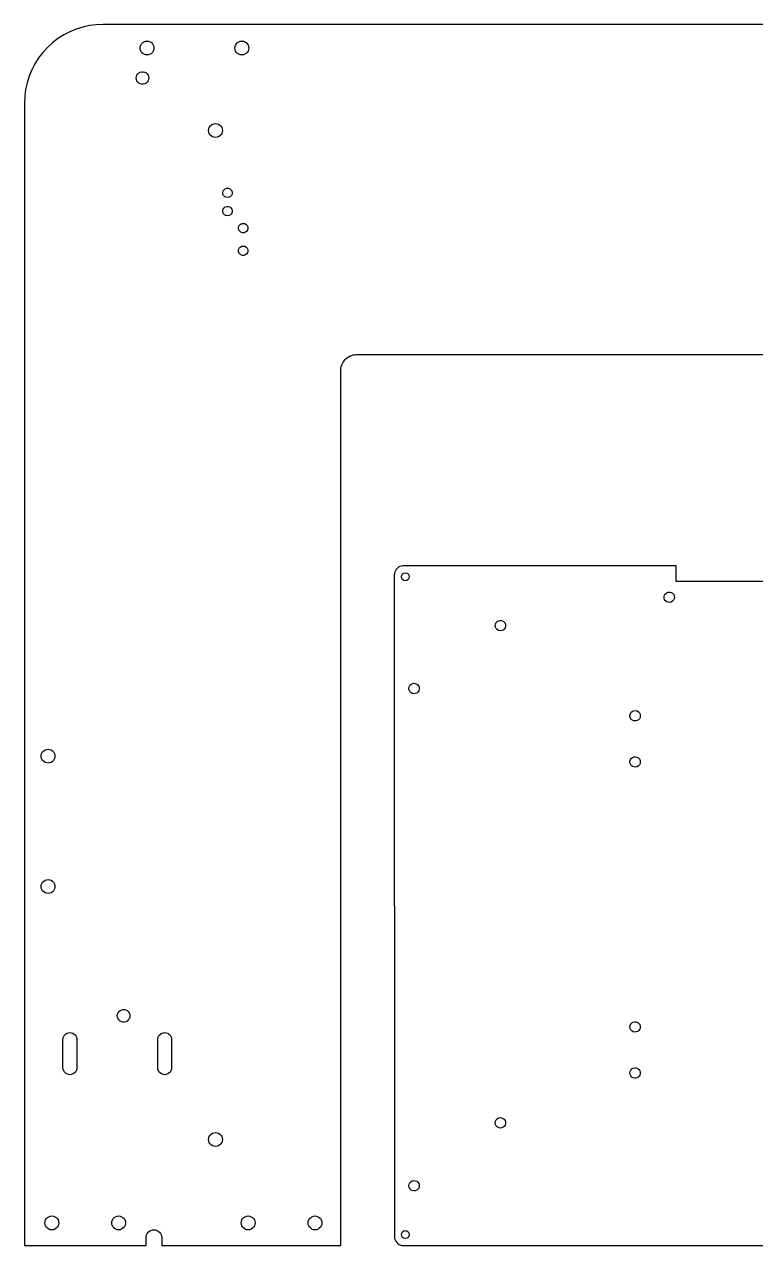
# Model space of a CAD drawing. Header units: metres. Extents: x -232 to 232, y 0 to 388.
# Drawn here: x -232.2 to 0, y 0 to 388 of the extents above; entities that cross this region are included whole.
import ezdxf

# ---------------------------------------------------------------- set-up
doc = ezdxf.new("R2010")
doc.units = ezdxf.units.M

msp = doc.modelspace()

# ---------------------------------------------------------------- linework, layer by layer
for p, q in [((-207.25, 388), (-209.429, 387.905)), ((207.25, 388), (-207.25, 388)), ((-219.75, 384.651), (-221.589, 383.479)), ((-217.815, 385.658), (-219.75, 384.651)), ((-215.8, 386.492), (-217.815, 385.658)), ((-213.72, 387.148), (-215.8, 386.492)), ((-211.591, 387.62), (-213.72, 387.148)), ((-209.429, 387.905), (-211.591, 387.62)), ((-224.928, 380.678), (-226.401, 379.07)), ((-223.32, 382.151), (-224.928, 380.678)), ((-221.589, 383.479), (-223.32, 382.151)), ((-195.5, 380.5), (-195.445, 380.99)), ((-195.445, 380.01), (-195.5, 380.5)), ((-195.445, 380.99), (-195.282, 381.455)), ((-195.282, 381.455), (-195.02, 381.872)), ((-195.02, 381.872), (-194.672, 382.22)), ((-194.672, 382.22), (-194.255, 382.482)), ((-194.255, 382.482), (-193.79, 382.645)), ((-193.79, 382.645), (-193.3, 382.7)), ((-193.3, 382.7), (-192.81, 382.645)), ((-192.81, 382.645), (-192.345, 382.482)), ((-192.345, 382.482), (-191.928, 382.22)), ((-191.928, 382.22), (-191.58, 381.872)), ((-191.58, 381.872), (-191.318, 381.455)), ((-191.318, 381.455), (-191.155, 380.99)), ((-191.155, 380.99), (-191.1, 380.5)), ((-191.1, 380.5), (-191.155, 380.01)), ((-165.4, 380.5), (-165.345, 380.99)), ((-165.345, 380.01), (-165.4, 380.5)), ((-165.345, 380.99), (-165.182, 381.455)), ((-165.182, 381.455), (-164.92, 381.872)), ((-164.92, 381.872), (-164.572, 382.22)), ((-164.572, 382.22), (-164.155, 382.482)), ((-164.155, 382.482), (-163.69, 382.645)), ((-163.69, 382.645), (-163.2, 382.7)), ((-163.2, 382.7), (-162.71, 382.645)), ((-162.71, 382.645), (-162.245, 382.482)), ((-162.245, 382.482), (-161.828, 382.22)), ((-161.828, 382.22), (-161.48, 381.872)), ((-161.48, 381.872), (-161.218, 381.455)), ((-161.218, 381.455), (-161.055, 380.99)), ((-161.055, 380.99), (-161, 380.5)), ((-161, 380.5), (-161.055, 380.01)), ((-227.729, 377.339), (-228.901, 375.5)), ((-226.401, 379.07), (-227.729, 377.339)), ((-195.282, 379.545), (-195.445, 380.01)), ((-195.02, 379.128), (-195.282, 379.545)), ((-194.672, 378.78), (-195.02, 379.128)), ((-194.255, 378.518), (-194.672, 378.78)), ((-193.79, 378.355), (-194.255, 378.518)), ((-193.3, 378.3), (-193.79, 378.355)), ((-192.81, 378.355), (-193.3, 378.3)), ((-192.345, 378.518), (-192.81, 378.355)), ((-191.928, 378.78), (-192.345, 378.518)), ((-191.58, 379.128), (-191.928, 378.78)), ((-191.318, 379.545), (-191.58, 379.128)), ((-191.155, 380.01), (-191.318, 379.545)), ((-165.182, 379.545), (-165.345, 380.01)), ((-164.92, 379.128), (-165.182, 379.545)), ((-164.572, 378.78), (-164.92, 379.128)), ((-164.155, 378.518), (-164.572, 378.78)), ((-163.69, 378.355), (-164.155, 378.518)), ((-163.2, 378.3), (-163.69, 378.355)), ((-162.71, 378.355), (-163.2, 378.3)), ((-162.245, 378.518), (-162.71, 378.355)), ((-161.828, 378.78), (-162.245, 378.518)), ((-161.48, 379.128), (-161.828, 378.78)), ((-161.218, 379.545), (-161.48, 379.128)), ((-161.055, 380.01), (-161.218, 379.545)), ((-229.908, 373.565), (-230.742, 371.55)), ((-228.901, 375.5), (-229.908, 373.565)), ((-196.247, 372.326), (-195.886, 372.646)), ((-195.886, 372.646), (-195.459, 372.87)), ((-195.459, 372.87), (-194.991, 372.985)), ((-194.991, 372.985), (-194.509, 372.985)), ((-194.509, 372.985), (-194.041, 372.87)), ((-194.041, 372.87), (-193.614, 372.646)), ((-193.614, 372.646), (-193.253, 372.326)), ((-231.398, 369.47), (-231.87, 367.341)), ((-230.742, 371.55), (-231.398, 369.47)), ((-196.75, 371), (-196.692, 371.479)), ((-196.692, 370.521), (-196.75, 371)), ((-196.692, 371.479), (-196.521, 371.929)), ((-196.521, 370.071), (-196.692, 370.521)), ((-196.521, 371.929), (-196.247, 372.326)), ((-196.247, 369.674), (-196.521, 370.071)), ((-195.886, 369.354), (-196.247, 369.674)), ((-195.459, 369.13), (-195.886, 369.354)), ((-194.991, 369.015), (-195.459, 369.13)), ((-194.509, 369.015), (-194.991, 369.015)), ((-194.041, 369.13), (-194.509, 369.015)), ((-193.614, 369.354), (-194.041, 369.13)), ((-193.253, 369.674), (-193.614, 369.354)), ((-193.253, 372.326), (-192.979, 371.929)), ((-192.979, 370.071), (-193.253, 369.674)), ((-192.979, 371.929), (-192.808, 371.479)), ((-192.808, 370.521), (-192.979, 370.071)), ((-192.808, 371.479), (-192.75, 371)), ((-192.75, 371), (-192.808, 370.521)), ((-232.155, 365.179), (-232.25, 363)), ((-231.87, 367.341), (-232.155, 365.179)), ((-232.25, 363), (-232.25, 0)), ((-173.75, 354.29), (-173.695, 354.78)), ((-173.695, 353.8), (-173.75, 354.29)), ((-173.695, 354.78), (-173.532, 355.245)), ((-173.532, 353.335), (-173.695, 353.8)), ((-173.532, 355.245), (-173.27, 355.662)), ((-173.27, 352.918), (-173.532, 353.335)), ((-173.27, 355.662), (-172.922, 356.01)), ((-172.922, 356.01), (-172.505, 356.272)), ((-172.505, 356.272), (-172.04, 356.435)), ((-172.04, 356.435), (-171.55, 356.49)), ((-171.55, 356.49), (-171.06, 356.435)), ((-171.06, 356.435), (-170.595, 356.272)), ((-170.595, 356.272), (-170.178, 356.01)), ((-170.178, 356.01), (-169.83, 355.662)), ((-169.83, 355.662), (-169.568, 355.245)), ((-169.568, 353.335), (-169.83, 352.918)), ((-169.568, 355.245), (-169.405, 354.78)), ((-169.405, 353.8), (-169.568, 353.335)), ((-169.405, 354.78), (-169.35, 354.29)), ((-169.35, 354.29), (-169.405, 353.8)), ((-172.922, 352.57), (-173.27, 352.918)), ((-172.505, 352.308), (-172.922, 352.57)), ((-172.04, 352.145), (-172.505, 352.308)), ((-171.55, 352.09), (-172.04, 352.145)), ((-171.06, 352.145), (-171.55, 352.09)), ((-170.595, 352.308), (-171.06, 352.145)), ((-170.178, 352.57), (-170.595, 352.308)), ((-169.83, 352.918), (-170.178, 352.57)), ((-169.245, 334.604), (-169.124, 335.083)), ((-169.204, 334.112), (-169.245, 334.604)), ((-169.006, 333.66), (-169.204, 334.112)), ((-169.124, 335.083), (-168.854, 335.496)), ((-168.854, 335.496), (-168.464, 335.799)), ((-168.464, 335.799), (-167.997, 335.96)), ((-167.997, 335.96), (-167.503, 335.96)), ((-167.503, 335.96), (-167.036, 335.799)), ((-167.036, 335.799), (-166.646, 335.496)), ((-166.646, 335.496), (-166.376, 335.083)), ((-166.296, 334.112), (-166.494, 333.66)), ((-166.376, 335.083), (-166.255, 334.604)), ((-166.255, 334.604), (-166.296, 334.112)), ((-168.671, 333.296), (-169.006, 333.66)), ((-168.854, 329.696), (-168.464, 329.999)), ((-168.237, 333.061), (-168.671, 333.296)), ((-168.464, 329.999), (-167.997, 330.16)), ((-167.75, 332.98), (-168.237, 333.061)), ((-167.997, 330.16), (-167.503, 330.16)), ((-167.263, 333.061), (-167.75, 332.98)), ((-167.503, 330.16), (-167.036, 329.999)), ((-166.829, 333.296), (-167.263, 333.061)), ((-167.036, 329.999), (-166.646, 329.696)), ((-166.494, 333.66), (-166.829, 333.296)), ((-169.245, 328.804), (-169.124, 329.283)), ((-169.204, 328.312), (-169.245, 328.804)), ((-169.006, 327.86), (-169.204, 328.312)), ((-169.124, 329.283), (-168.854, 329.696)), ((-168.671, 327.496), (-169.006, 327.86)), ((-168.237, 327.261), (-168.671, 327.496)), ((-167.75, 327.18), (-168.237, 327.261)), ((-167.263, 327.261), (-167.75, 327.18)), ((-166.829, 327.496), (-167.263, 327.261)), ((-166.494, 327.86), (-166.829, 327.496)), ((-166.646, 329.696), (-166.376, 329.283)), ((-166.296, 328.312), (-166.494, 327.86)), ((-166.376, 329.283), (-166.255, 328.804)), ((-166.255, 328.804), (-166.296, 328.312)), ((-164.245, 323.156), (-164.204, 323.648)), ((-164.124, 322.677), (-164.245, 323.156)), ((-164.204, 323.648), (-164.006, 324.1)), ((-163.854, 322.264), (-164.124, 322.677)), ((-164.006, 324.1), (-163.671, 324.464)), ((-163.464, 321.961), (-163.854, 322.264)), ((-163.671, 324.464), (-163.237, 324.699)), ((-163.237, 324.699), (-162.75, 324.78)), ((-162.75, 324.78), (-162.263, 324.699)), ((-162.263, 324.699), (-161.829, 324.464)), ((-161.646, 322.264), (-162.036, 321.961)), ((-161.829, 324.464), (-161.494, 324.1)), ((-161.376, 322.677), (-161.646, 322.264)), ((-161.494, 324.1), (-161.296, 323.648)), ((-161.255, 323.156), (-161.376, 322.677)), ((-161.296, 323.648), (-161.255, 323.156)), ((-162.997, 321.8), (-163.464, 321.961)), ((-162.503, 321.8), (-162.997, 321.8)), ((-162.036, 321.961), (-162.503, 321.8)), ((-164.245, 315.956), (-164.204, 316.448)), ((-164.124, 315.477), (-164.245, 315.956)), ((-164.204, 316.448), (-164.006, 316.9)), ((-163.854, 315.064), (-164.124, 315.477)), ((-164.006, 316.9), (-163.671, 317.264)), ((-163.464, 314.761), (-163.854, 315.064)), ((-163.671, 317.264), (-163.237, 317.499)), ((-162.997, 314.6), (-163.464, 314.761)), ((-163.237, 317.499), (-162.75, 317.58)), ((-162.503, 314.6), (-162.997, 314.6)), ((-162.75, 317.58), (-162.263, 317.499)), ((-162.036, 314.761), (-162.503, 314.6)), ((-162.263, 317.499), (-161.829, 317.264)), ((-161.646, 315.064), (-162.036, 314.761)), ((-161.829, 317.264), (-161.494, 316.9)), ((-161.376, 315.477), (-161.646, 315.064)), ((-161.494, 316.9), (-161.296, 316.448)), ((-161.255, 315.956), (-161.376, 315.477)), ((-161.296, 316.448), (-161.255, 315.956)), ((-131.595, 279.334), (-131.448, 279.81)), ((-131.448, 279.81), (-131.255, 280.269)), ((-131.255, 280.269), (-131.016, 280.707)), ((-131.016, 280.707), (-130.736, 281.119)), ((-130.736, 281.119), (-130.415, 281.501)), ((-130.415, 281.501), (-130.058, 281.849)), ((-130.058, 281.849), (-129.669, 282.16)), ((-129.669, 282.16), (-129.25, 282.43)), ((-129.25, 282.43), (-128.806, 282.658)), ((-128.806, 282.658), (-128.342, 282.84)), ((-128.342, 282.84), (-127.863, 282.975)), ((-127.863, 282.975), (-127.372, 283.061)), ((-127.372, 283.061), (-126.875, 283.098)), ((-126.875, 283.098), (-126.75, 283.1)), ((-126.75, 283.1), (113.25, 283.1)), ((-131.75, 278.1), (-131.744, 278.349)), ((-131.75, 0), (-131.75, 278.1)), ((-131.744, 278.349), (-131.694, 278.845)), ((-131.694, 278.845), (-131.595, 279.334)), ((-114.709, 213.494), (-114.75, 213)), ((-114.587, 213.974), (-114.709, 213.494)), ((-114.388, 214.428), (-114.587, 213.974)), ((-114.117, 214.843), (-114.388, 214.428)), ((-113.782, 215.207), (-114.117, 214.843)), ((-113.391, 215.511), (-113.782, 215.207)), ((-112.955, 215.747), (-113.391, 215.511)), ((-112.486, 215.908), (-112.955, 215.747)), ((-111.998, 215.99), (-112.486, 215.908)), ((-112.134, 213.384), (-111.728, 213.655)), ((-25.26, 215.994), (-111.998, 215.99)), ((-111.728, 213.655), (-111.25, 213.75)), ((-111.25, 213.75), (-110.772, 213.655)), ((-110.772, 213.655), (-110.366, 213.384)), ((-25.26, 211), (-25.26, 215.994)), ((-114.75, 213), (-114.74, 2.75226)), ((-112.5, 212.5), (-112.405, 212.978)), ((-112.405, 212.022), (-112.5, 212.5)), ((-112.405, 212.978), (-112.134, 213.384)), ((-112.134, 211.616), (-112.405, 212.022)), ((-111.728, 211.345), (-112.134, 211.616)), ((-111.25, 211.25), (-111.728, 211.345)), ((-110.772, 211.345), (-111.25, 211.25)), ((-110.366, 211.616), (-110.772, 211.345)), ((-110.366, 213.384), (-110.095, 212.978)), ((-110.095, 212.022), (-110.366, 211.616)), ((-110.095, 212.978), (-110, 212.5)), ((-110, 212.5), (-110.095, 212.022)), ((11.76, 211), (-25.26, 211)), ((-29.0416, 206.246), (-28.8966, 206.716)), ((-29.0416, 205.754), (-29.0416, 206.246)), ((-28.8966, 205.284), (-29.0416, 205.754)), ((-28.8966, 206.716), (-28.6195, 207.122)), ((-28.6195, 207.122), (-28.235, 207.429)), ((-28.235, 207.429), (-27.7771, 207.609)), ((-27.7771, 207.609), (-27.2867, 207.645)), ((-27.2867, 207.645), (-26.8072, 207.536)), ((-26.8072, 207.536), (-26.3812, 207.29)), ((-26.3812, 207.29), (-26.0467, 206.929)), ((-26.0467, 206.929), (-25.8333, 206.486)), ((-25.8333, 206.486), (-25.76, 206)), ((-25.76, 206), (-25.8333, 205.514)), ((-28.6195, 204.878), (-28.8966, 205.284)), ((-28.235, 204.571), (-28.6195, 204.878)), ((-27.7771, 204.391), (-28.235, 204.571)), ((-27.2867, 204.355), (-27.7771, 204.391)), ((-26.8072, 204.464), (-27.2867, 204.355)), ((-26.3812, 204.71), (-26.8072, 204.464)), ((-26.0467, 205.071), (-26.3812, 204.71)), ((-25.8333, 205.514), (-26.0467, 205.071)), ((-82.6267, 197.486), (-82.4133, 197.929)), ((-82.4133, 197.929), (-82.0788, 198.29)), ((-82.0788, 198.29), (-81.6528, 198.536)), ((-81.6528, 198.536), (-81.1733, 198.645)), ((-81.1733, 198.645), (-80.6828, 198.609)), ((-80.6828, 198.609), (-80.225, 198.429)), ((-80.225, 198.429), (-79.8405, 198.122)), ((-79.8405, 198.122), (-79.5634, 197.716)), ((-82.7, 197), (-82.6267, 197.486)), ((-82.6267, 196.514), (-82.7, 197)), ((-82.4133, 196.071), (-82.6267, 196.514)), ((-82.0788, 195.71), (-82.4133, 196.071)), ((-81.6528, 195.464), (-82.0788, 195.71)), ((-81.1733, 195.355), (-81.6528, 195.464)), ((-80.6828, 195.391), (-81.1733, 195.355)), ((-80.225, 195.571), (-80.6828, 195.391)), ((-79.8405, 195.878), (-80.225, 195.571)), ((-79.5634, 196.284), (-79.8405, 195.878)), ((-79.5634, 197.716), (-79.4184, 197.246)), ((-79.4184, 196.754), (-79.5634, 196.284)), ((-79.4184, 197.246), (-79.4184, 196.754)), ((-109.479, 178.29), (-109.053, 178.536)), ((-109.053, 178.536), (-108.573, 178.645)), ((-108.573, 178.645), (-108.083, 178.609)), ((-108.083, 178.609), (-107.625, 178.429)), ((-110.1, 177), (-110.027, 177.486)), ((-110.027, 176.514), (-110.1, 177)), ((-110.027, 177.486), (-109.813, 177.929)), ((-109.813, 176.071), (-110.027, 176.514)), ((-109.813, 177.929), (-109.479, 178.29)), ((-109.479, 175.71), (-109.813, 176.071)), ((-109.053, 175.464), (-109.479, 175.71)), ((-108.573, 175.355), (-109.053, 175.464)), ((-108.083, 175.391), (-108.573, 175.355)), ((-107.625, 175.571), (-108.083, 175.391)), ((-107.625, 178.429), (-107.24, 178.122)), ((-107.24, 175.878), (-107.625, 175.571)), ((-107.24, 178.122), (-106.963, 177.716)), ((-106.963, 176.284), (-107.24, 175.878)), ((-106.963, 177.716), (-106.818, 177.246)), ((-106.818, 176.754), (-106.963, 176.284)), ((-106.818, 177.246), (-106.818, 176.754)), ((-39.8916, 168.57), (-39.7466, 169.04)), ((-39.8916, 168.079), (-39.8916, 168.57)), ((-39.7466, 167.609), (-39.8916, 168.079)), ((-39.7466, 169.04), (-39.4695, 169.447)), ((-39.4695, 167.202), (-39.7466, 167.609)), ((-39.4695, 169.447), (-39.085, 169.754)), ((-39.085, 166.896), (-39.4695, 167.202)), ((-39.085, 169.754), (-38.6272, 169.933)), ((-38.6272, 166.716), (-39.085, 166.896)), ((-38.6272, 169.933), (-38.1367, 169.97)), ((-38.1367, 169.97), (-37.6572, 169.861)), ((-37.6572, 169.861), (-37.2312, 169.615)), ((-37.2312, 167.035), (-37.6572, 166.789)), ((-37.2312, 169.615), (-36.8967, 169.254)), ((-36.8967, 167.395), (-37.2312, 167.035)), ((-36.8967, 169.254), (-36.6833, 168.811)), ((-36.6833, 167.838), (-36.8967, 167.395)), ((-36.6833, 168.811), (-36.61, 168.325)), ((-36.61, 168.325), (-36.6833, 167.838)), ((-38.1367, 166.679), (-38.6272, 166.716)), ((-37.6572, 166.789), (-38.1367, 166.679)), ((-226.95, 155.5), (-226.895, 155.99)), ((-226.895, 155.01), (-226.95, 155.5)), ((-226.895, 155.99), (-226.732, 156.455)), ((-226.732, 156.455), (-226.47, 156.872)), ((-226.47, 156.872), (-226.122, 157.22)), ((-226.122, 157.22), (-225.705, 157.482)), ((-225.705, 157.482), (-225.24, 157.645)), ((-225.24, 157.645), (-224.75, 157.7)), ((-224.75, 157.7), (-224.26, 157.645)), ((-224.26, 157.645), (-223.795, 157.482)), ((-223.795, 157.482), (-223.378, 157.22)), ((-223.378, 157.22), (-223.03, 156.872)), ((-223.03, 156.872), (-222.768, 156.455)), ((-222.768, 156.455), (-222.605, 155.99)), ((-222.605, 155.99), (-222.55, 155.5)), ((-222.55, 155.5), (-222.605, 155.01)), ((-39.085, 155.104), (-38.6272, 155.284)), ((-38.6272, 155.284), (-38.1367, 155.321)), ((-38.1367, 155.321), (-37.6572, 155.211)), ((-37.6572, 155.211), (-37.2312, 154.965)), ((-226.732, 154.545), (-226.895, 155.01)), ((-226.47, 154.128), (-226.732, 154.545)), ((-226.122, 153.78), (-226.47, 154.128)), ((-225.705, 153.518), (-226.122, 153.78)), ((-225.24, 153.355), (-225.705, 153.518)), ((-224.75, 153.3), (-225.24, 153.355)), ((-224.26, 153.355), (-224.75, 153.3)), ((-223.795, 153.518), (-224.26, 153.355)), ((-223.378, 153.78), (-223.795, 153.518)), ((-223.03, 154.128), (-223.378, 153.78)), ((-222.768, 154.545), (-223.03, 154.128)), ((-222.605, 155.01), (-222.768, 154.545)), ((-39.8916, 153.921), (-39.7466, 154.391)), ((-39.8916, 153.429), (-39.8916, 153.921)), ((-39.7466, 152.96), (-39.8916, 153.429)), ((-39.7466, 154.391), (-39.4695, 154.798)), ((-39.4695, 152.553), (-39.7466, 152.96)), ((-39.4695, 154.798), (-39.085, 155.104)), ((-39.085, 152.246), (-39.4695, 152.553)), ((-38.6272, 152.067), (-39.085, 152.246)), ((-38.1367, 152.03), (-38.6272, 152.067)), ((-37.6572, 152.139), (-38.1367, 152.03)), ((-37.2312, 152.385), (-37.6572, 152.139)), ((-37.2312, 154.965), (-36.8967, 154.605)), ((-36.8967, 152.746), (-37.2312, 152.385)), ((-36.8967, 154.605), (-36.6833, 154.162)), ((-36.6833, 153.189), (-36.8967, 152.746)), ((-36.6833, 154.162), (-36.61, 153.675)), ((-36.61, 153.675), (-36.6833, 153.189)), ((-226.95, 114.1), (-226.895, 114.59)), ((-226.895, 113.61), (-226.95, 114.1)), ((-226.895, 114.59), (-226.732, 115.055)), ((-226.732, 113.145), (-226.895, 113.61)), ((-226.732, 115.055), (-226.47, 115.472)), ((-226.47, 112.728), (-226.732, 113.145)), ((-226.47, 115.472), (-226.122, 115.82)), ((-226.122, 112.38), (-226.47, 112.728)), ((-226.122, 115.82), (-225.705, 116.082)), ((-225.705, 116.082), (-225.24, 116.245)), ((-225.24, 116.245), (-224.75, 116.3)), ((-224.75, 116.3), (-224.26, 116.245)), ((-224.26, 116.245), (-223.795, 116.082)), ((-223.795, 116.082), (-223.378, 115.82)), ((-223.378, 115.82), (-223.03, 115.472)), ((-223.03, 112.728), (-223.378, 112.38)), ((-223.03, 115.472), (-222.768, 115.055)), ((-222.768, 113.145), (-223.03, 112.728)), ((-222.768, 115.055), (-222.605, 114.59)), ((-222.605, 113.61), (-222.768, 113.145)), ((-222.605, 114.59), (-222.55, 114.1)), ((-222.55, 114.1), (-222.605, 113.61)), ((-225.705, 112.118), (-226.122, 112.38)), ((-225.24, 111.955), (-225.705, 112.118)), ((-224.75, 111.9), (-225.24, 111.955)), ((-224.26, 111.955), (-224.75, 111.9)), ((-223.795, 112.118), (-224.26, 111.955)), ((-223.378, 112.38), (-223.795, 112.118)), ((-202.692, 73.4786), (-202.521, 73.9294)), ((-202.521, 73.9294), (-202.247, 74.3262)), ((-202.247, 74.3262), (-201.886, 74.646)), ((-201.886, 74.646), (-201.459, 74.87)), ((-201.459, 74.87), (-200.991, 74.9854)), ((-200.991, 74.9854), (-200.509, 74.9854)), ((-200.509, 74.9854), (-200.041, 74.87)), ((-200.041, 74.87), (-199.614, 74.646)), ((-199.614, 74.646), (-199.253, 74.3262)), ((-199.253, 74.3262), (-198.979, 73.9294)), ((-198.979, 73.9294), (-198.808, 73.4786)), ((-202.75, 73), (-202.692, 73.4786)), ((-202.692, 72.5214), (-202.75, 73)), ((-202.521, 72.0705), (-202.692, 72.5214)), ((-202.247, 71.6738), (-202.521, 72.0705)), ((-201.886, 71.354), (-202.247, 71.6738)), ((-201.459, 71.13), (-201.886, 71.354)), ((-200.991, 71.0146), (-201.459, 71.13)), ((-200.509, 71.0146), (-200.991, 71.0146)), ((-200.041, 71.13), (-200.509, 71.0146)), ((-199.614, 71.354), (-200.041, 71.13)), ((-199.253, 71.6738), (-199.614, 71.354)), ((-198.979, 72.0705), (-199.253, 71.6738)), ((-198.808, 72.5214), (-198.979, 72.0705)), ((-198.808, 73.4786), (-198.75, 73)), ((-198.75, 73), (-198.808, 72.5214)), ((-39.91, 69.4746), (-39.8367, 69.9609)), ((-39.8367, 69.9609), (-39.6233, 70.4041)), ((-39.6233, 70.4041), (-39.2888, 70.7646)), ((-39.2888, 70.7646), (-38.8628, 71.0105)), ((-38.8628, 71.0105), (-38.3833, 71.12)), ((-38.3833, 71.12), (-37.8928, 71.0832)), ((-37.8928, 71.0832), (-37.435, 70.9035)), ((-37.435, 70.9035), (-37.0505, 70.5969)), ((-37.0505, 70.5969), (-36.7734, 70.1905)), ((-36.7734, 70.1905), (-36.6284, 69.7205)), ((-220, 65.5), (-219.945, 65.9895)), ((-219.945, 65.9895), (-219.782, 66.4545)), ((-219.782, 66.4545), (-219.52, 66.8717)), ((-219.52, 66.8717), (-219.172, 67.22)), ((-219.172, 67.22), (-218.755, 67.4821)), ((-218.755, 67.4821), (-218.29, 67.6448)), ((-218.29, 67.6448), (-217.8, 67.7)), ((-217.8, 67.7), (-217.31, 67.6448)), ((-217.31, 67.6448), (-216.845, 67.4821)), ((-216.845, 67.4821), (-216.428, 67.22)), ((-216.428, 67.22), (-216.08, 66.8717)), ((-216.08, 66.8717), (-215.818, 66.4545)), ((-215.818, 66.4545), (-215.655, 65.9895)), ((-215.655, 65.9895), (-215.6, 65.5)), ((-189.9, 65.5), (-189.845, 65.9895)), ((-189.845, 65.9895), (-189.682, 66.4545)), ((-189.682, 66.4545), (-189.42, 66.8717)), ((-189.42, 66.8717), (-189.072, 67.22)), ((-189.072, 67.22), (-188.655, 67.4821)), ((-188.655, 67.4821), (-188.19, 67.6448)), ((-188.19, 67.6448), (-187.7, 67.7)), ((-187.7, 67.7), (-187.21, 67.6448)), ((-187.21, 67.6448), (-186.745, 67.4821)), ((-186.745, 67.4821), (-186.328, 67.22)), ((-186.328, 67.22), (-185.98, 66.8717)), ((-185.98, 66.8717), (-185.718, 66.4545)), ((-185.718, 66.4545), (-185.555, 65.9895)), ((-185.555, 65.9895), (-185.5, 65.5)), ((-39.8367, 68.9882), (-39.91, 69.4746)), ((-39.6233, 68.5451), (-39.8367, 68.9882)), ((-39.2888, 68.1846), (-39.6233, 68.5451)), ((-38.8628, 67.9386), (-39.2888, 68.1846)), ((-38.3833, 67.8292), (-38.8628, 67.9386)), ((-37.8928, 67.8659), (-38.3833, 67.8292)), ((-37.435, 68.0456), (-37.8928, 67.8659)), ((-37.0505, 68.3523), (-37.435, 68.0456)), ((-36.7734, 68.7587), (-37.0505, 68.3523)), ((-36.6284, 69.2287), (-36.7734, 68.7587)), ((-36.6284, 69.7205), (-36.6284, 69.2287)), ((-220, 56.5), (-220, 65.5)), ((-215.6, 65.5), (-215.6, 56.5)), ((-189.9, 56.5), (-189.9, 65.5)), ((-185.5, 65.5), (-185.5, 56.5)), ((-219.945, 56.0105), (-220, 56.5)), ((-219.782, 55.5454), (-219.945, 56.0105)), ((-219.52, 55.1283), (-219.782, 55.5454)), ((-219.172, 54.78), (-219.52, 55.1283)), ((-218.755, 54.5179), (-219.172, 54.78)), ((-218.29, 54.3551), (-218.755, 54.5179)), ((-217.8, 54.3), (-218.29, 54.3551)), ((-217.31, 54.3551), (-217.8, 54.3)), ((-216.845, 54.5179), (-217.31, 54.3551)), ((-216.428, 54.78), (-216.845, 54.5179)), ((-216.08, 55.1283), (-216.428, 54.78)), ((-215.818, 55.5454), (-216.08, 55.1283)), ((-215.655, 56.0105), (-215.818, 55.5454)), ((-215.6, 56.5), (-215.655, 56.0105)), ((-189.845, 56.0105), (-189.9, 56.5)), ((-189.682, 55.5454), (-189.845, 56.0105)), ((-189.42, 55.1283), (-189.682, 55.5454)), ((-189.072, 54.78), (-189.42, 55.1283)), ((-188.655, 54.5179), (-189.072, 54.78)), ((-188.19, 54.3551), (-188.655, 54.5179)), ((-187.7, 54.3), (-188.19, 54.3551)), ((-187.21, 54.3551), (-187.7, 54.3)), ((-186.745, 54.5179), (-187.21, 54.3551)), ((-186.328, 54.78), (-186.745, 54.5179)), ((-185.98, 55.1283), (-186.328, 54.78)), ((-185.718, 55.5454), (-185.98, 55.1283)), ((-185.555, 56.0105), (-185.718, 55.5454)), ((-185.5, 56.5), (-185.555, 56.0105)), ((-39.91, 54.8254), (-39.8367, 55.3118)), ((-39.8367, 54.3391), (-39.91, 54.8254)), ((-39.8367, 55.3118), (-39.6233, 55.7549)), ((-39.6233, 53.8959), (-39.8367, 54.3391)), ((-39.6233, 55.7549), (-39.2888, 56.1154)), ((-39.2888, 56.1154), (-38.8628, 56.3614)), ((-38.8628, 56.3614), (-38.3833, 56.4708)), ((-38.3833, 56.4708), (-37.8928, 56.434)), ((-37.8928, 56.434), (-37.435, 56.2543)), ((-37.435, 56.2543), (-37.0505, 55.9477)), ((-37.0505, 55.9477), (-36.7734, 55.5413)), ((-36.7734, 55.5413), (-36.6284, 55.0713)), ((-36.6284, 54.5795), (-36.7734, 54.1095)), ((-36.6284, 55.0713), (-36.6284, 54.5795)), ((-39.2888, 53.5354), (-39.6233, 53.8959)), ((-38.8628, 53.2895), (-39.2888, 53.5354)), ((-38.3833, 53.18), (-38.8628, 53.2895)), ((-37.8928, 53.2168), (-38.3833, 53.18)), ((-37.435, 53.3965), (-37.8928, 53.2168)), ((-37.0505, 53.7031), (-37.435, 53.3965)), ((-36.7734, 54.1095), (-37.0505, 53.7031)), ((-82.7, 39), (-82.6267, 39.4863)), ((-82.6267, 38.5136), (-82.7, 39)), ((-82.6267, 39.4863), (-82.4133, 39.9295)), ((-82.4133, 39.9295), (-82.0788, 40.29)), ((-82.0788, 40.29), (-81.6528, 40.5359)), ((-81.6528, 40.5359), (-81.1733, 40.6454)), ((-81.1733, 40.6454), (-80.6828, 40.6086)), ((-80.6828, 40.6086), (-80.225, 40.4289)), ((-80.225, 40.4289), (-79.8405, 40.1223)), ((-79.8405, 40.1223), (-79.5634, 39.7159)), ((-79.5634, 39.7159), (-79.4184, 39.2459)), ((-79.4184, 39.2459), (-79.4184, 38.7541)), ((-173.532, 34.6645), (-173.27, 35.0817)), ((-173.27, 35.0817), (-172.922, 35.43)), ((-172.922, 35.43), (-172.505, 35.6921)), ((-172.505, 35.6921), (-172.04, 35.8548)), ((-172.04, 35.8548), (-171.55, 35.91)), ((-171.55, 35.91), (-171.06, 35.8548)), ((-171.06, 35.8548), (-170.595, 35.6921)), ((-170.595, 35.6921), (-170.178, 35.43)), ((-170.178, 35.43), (-169.83, 35.0817)), ((-169.83, 35.0817), (-169.568, 34.6645)), ((-82.4133, 38.0705), (-82.6267, 38.5136)), ((-82.0788, 37.71), (-82.4133, 38.0705)), ((-81.6528, 37.4641), (-82.0788, 37.71)), ((-81.1733, 37.3546), (-81.6528, 37.4641)), ((-80.6828, 37.3914), (-81.1733, 37.3546)), ((-80.225, 37.571), (-80.6828, 37.3914)), ((-79.8405, 37.8777), (-80.225, 37.571)), ((-79.5634, 38.2841), (-79.8405, 37.8777)), ((-79.4184, 38.7541), (-79.5634, 38.2841)), ((-173.75, 33.71), (-173.695, 34.1995)), ((-173.695, 33.2204), (-173.75, 33.71)), ((-173.695, 34.1995), (-173.532, 34.6645)), ((-173.532, 32.7554), (-173.695, 33.2204)), ((-173.27, 32.3383), (-173.532, 32.7554)), ((-172.922, 31.99), (-173.27, 32.3383)), ((-172.505, 31.7279), (-172.922, 31.99)), ((-172.04, 31.5652), (-172.505, 31.7279)), ((-171.55, 31.51), (-172.04, 31.5652)), ((-171.06, 31.5652), (-171.55, 31.51)), ((-170.595, 31.7279), (-171.06, 31.5652)), ((-170.178, 31.99), (-170.595, 31.7279)), ((-169.83, 32.3383), (-170.178, 31.99)), ((-169.568, 32.7554), (-169.83, 32.3383)), ((-169.568, 34.6645), (-169.405, 34.1995)), ((-169.405, 33.2204), (-169.568, 32.7554)), ((-169.405, 34.1995), (-169.35, 33.71)), ((-169.35, 33.71), (-169.405, 33.2204)), ((-110.1, 19), (-110.027, 19.4863)), ((-110.027, 19.4863), (-109.813, 19.9295)), ((-109.813, 19.9295), (-109.479, 20.29)), ((-109.479, 20.29), (-109.053, 20.5359)), ((-109.053, 20.5359), (-108.573, 20.6454)), ((-108.573, 20.6454), (-108.083, 20.6086)), ((-108.083, 20.6086), (-107.625, 20.4289)), ((-107.625, 20.4289), (-107.24, 20.1223)), ((-107.24, 20.1223), (-106.963, 19.7159)), ((-106.963, 19.7159), (-106.818, 19.2459)), ((-110.027, 18.5136), (-110.1, 19)), ((-109.813, 18.0705), (-110.027, 18.5136)), ((-109.479, 17.71), (-109.813, 18.0705)), ((-109.053, 17.4641), (-109.479, 17.71)), ((-108.573, 17.3546), (-109.053, 17.4641)), ((-108.083, 17.3914), (-108.573, 17.3546)), ((-107.625, 17.571), (-108.083, 17.3914)), ((-107.24, 17.8777), (-107.625, 17.571)), ((-106.963, 18.2841), (-107.24, 17.8777)), ((-106.818, 18.7541), (-106.963, 18.2841)), ((-106.818, 19.2459), (-106.818, 18.7541)), ((-225.695, 7.68954), (-225.532, 8.15454)), ((-225.532, 8.15454), (-225.27, 8.57167)), ((-225.27, 8.57167), (-224.922, 8.92003)), ((-224.922, 8.92003), (-224.505, 9.18213)), ((-224.505, 9.18213), (-224.04, 9.34483)), ((-224.04, 9.34483), (-223.55, 9.39999)), ((-223.55, 9.39999), (-223.06, 9.34483)), ((-223.06, 9.34483), (-222.595, 9.18213)), ((-222.595, 9.18213), (-222.178, 8.92003)), ((-222.178, 8.92003), (-221.83, 8.57167)), ((-221.83, 8.57167), (-221.568, 8.15454)), ((-221.568, 8.15454), (-221.405, 7.68954)), ((-204.475, 7.68954), (-204.312, 8.15454)), ((-204.312, 8.15454), (-204.05, 8.57167)), ((-204.05, 8.57167), (-203.702, 8.92003)), ((-203.702, 8.92003), (-203.285, 9.18213)), ((-203.285, 9.18213), (-202.82, 9.34483)), ((-202.82, 9.34483), (-202.33, 9.39999)), ((-202.33, 9.39999), (-201.84, 9.34483)), ((-201.84, 9.34483), (-201.375, 9.18213)), ((-201.375, 9.18213), (-200.958, 8.92003)), ((-200.958, 8.92003), (-200.61, 8.57167)), ((-200.61, 8.57167), (-200.348, 8.15454)), ((-200.348, 8.15454), (-200.185, 7.68954)), ((-163.315, 7.68954), (-163.152, 8.15454)), ((-163.152, 8.15454), (-162.89, 8.57167)), ((-162.89, 8.57167), (-162.542, 8.92003)), ((-162.542, 8.92003), (-162.125, 9.18213)), ((-162.125, 9.18213), (-161.66, 9.34483)), ((-161.66, 9.34483), (-161.17, 9.39999)), ((-161.17, 9.39999), (-160.68, 9.34483)), ((-160.68, 9.34483), (-160.215, 9.18213)), ((-160.215, 9.18213), (-159.798, 8.92003)), ((-159.798, 8.92003), (-159.45, 8.57167)), ((-159.45, 8.57167), (-159.188, 8.15454)), ((-159.188, 8.15454), (-159.025, 7.68954)), ((-142.095, 7.68954), (-141.932, 8.15454)), ((-141.932, 8.15454), (-141.67, 8.57167)), ((-141.67, 8.57167), (-141.322, 8.92003)), ((-141.322, 8.92003), (-140.905, 9.18213)), ((-140.905, 9.18213), (-140.44, 9.34483)), ((-140.44, 9.34483), (-139.95, 9.39999)), ((-139.95, 9.39999), (-139.46, 9.34483)), ((-139.46, 9.34483), (-138.995, 9.18213)), ((-138.995, 9.18213), (-138.578, 8.92003)), ((-138.578, 8.92003), (-138.23, 8.57167)), ((-138.23, 8.57167), (-137.968, 8.15454)), ((-137.968, 8.15454), (-137.805, 7.68954)), ((-225.75, 7.2), (-225.695, 7.68954)), ((-225.695, 6.71045), (-225.75, 7.2)), ((-225.532, 6.24545), (-225.695, 6.71045)), ((-225.27, 5.82831), (-225.532, 6.24545)), ((-224.922, 5.47997), (-225.27, 5.82831)), ((-224.505, 5.21786), (-224.922, 5.47997)), ((-224.04, 5.05515), (-224.505, 5.21786)), ((-223.55, 4.99998), (-224.04, 5.05515)), ((-223.06, 5.05515), (-223.55, 4.99998)), ((-222.595, 5.21786), (-223.06, 5.05515)), ((-222.178, 5.47997), (-222.595, 5.21786)), ((-221.83, 5.82831), (-222.178, 5.47997)), ((-221.568, 6.24545), (-221.83, 5.82831)), ((-221.405, 6.71045), (-221.568, 6.24545)), ((-221.405, 7.68954), (-221.35, 7.2)), ((-221.35, 7.2), (-221.405, 6.71045)), ((-204.53, 7.2), (-204.475, 7.68954)), ((-204.475, 6.71045), (-204.53, 7.2)), ((-204.312, 6.24545), (-204.475, 6.71045)), ((-204.05, 5.82831), (-204.312, 6.24545)), ((-203.702, 5.47997), (-204.05, 5.82831)), ((-203.285, 5.21786), (-203.702, 5.47997)), ((-202.82, 5.05515), (-203.285, 5.21786)), ((-202.33, 4.99998), (-202.82, 5.05515)), ((-201.84, 5.05515), (-202.33, 4.99998)), ((-201.375, 5.21786), (-201.84, 5.05515)), ((-200.958, 5.47997), (-201.375, 5.21786)), ((-200.61, 5.82831), (-200.958, 5.47997)), ((-200.348, 6.24545), (-200.61, 5.82831)), ((-200.185, 6.71045), (-200.348, 6.24545)), ((-200.185, 7.68954), (-200.13, 7.2)), ((-200.13, 7.2), (-200.185, 6.71045)), ((-193.44, 3.4567), (-193.209, 3.88892)), ((-193.209, 3.88892), (-192.898, 4.26776)), ((-192.898, 4.26776), (-192.519, 4.57866)), ((-192.519, 4.57866), (-192.087, 4.80969)), ((-192.087, 4.80969), (-191.618, 4.95195)), ((-191.618, 4.95195), (-191.13, 5)), ((-191.13, 5), (-190.642, 4.95195)), ((-190.642, 4.95195), (-190.173, 4.80969)), ((-190.173, 4.80969), (-189.741, 4.57866)), ((-189.741, 4.57866), (-189.362, 4.26776)), ((-189.362, 4.26776), (-189.051, 3.88892)), ((-189.051, 3.88892), (-188.82, 3.4567)), ((-163.37, 7.2), (-163.315, 7.68954)), ((-163.315, 6.71045), (-163.37, 7.2)), ((-163.152, 6.24545), (-163.315, 6.71045)), ((-162.89, 5.82831), (-163.152, 6.24545)), ((-162.542, 5.47997), (-162.89, 5.82831)), ((-162.125, 5.21786), (-162.542, 5.47997)), ((-161.66, 5.05515), (-162.125, 5.21786)), ((-161.17, 4.99998), (-161.66, 5.05515)), ((-160.68, 5.05515), (-161.17, 4.99998)), ((-160.215, 5.21786), (-160.68, 5.05515)), ((-159.798, 5.47997), (-160.215, 5.21786)), ((-159.45, 5.82831), (-159.798, 5.47997)), ((-159.188, 6.24545), (-159.45, 5.82831)), ((-159.025, 6.71045), (-159.188, 6.24545)), ((-159.025, 7.68954), (-158.97, 7.2)), ((-158.97, 7.2), (-159.025, 6.71045)), ((-142.15, 7.2), (-142.095, 7.68954)), ((-142.095, 6.71045), (-142.15, 7.2)), ((-141.932, 6.24545), (-142.095, 6.71045)), ((-141.67, 5.82831), (-141.932, 6.24545)), ((-141.322, 5.47997), (-141.67, 5.82831)), ((-140.905, 5.21786), (-141.322, 5.47997)), ((-140.44, 5.05515), (-140.905, 5.21786)), ((-139.95, 4.99998), (-140.44, 5.05515)), ((-139.46, 5.05515), (-139.95, 4.99998)), ((-138.995, 5.21786), (-139.46, 5.05515)), ((-138.578, 5.47997), (-138.995, 5.21786)), ((-138.23, 5.82831), (-138.578, 5.47997)), ((-137.968, 6.24545), (-138.23, 5.82831)), ((-137.805, 6.71045), (-137.968, 6.24545)), ((-137.805, 7.68954), (-137.75, 7.2)), ((-137.75, 7.2), (-137.805, 6.71045)), ((-112.5, 3.5), (-112.405, 3.97835)), ((-112.405, 3.97835), (-112.134, 4.38388)), ((-112.134, 4.38388), (-111.728, 4.65485)), ((-111.728, 4.65485), (-111.25, 4.75)), ((-111.25, 4.75), (-110.772, 4.65485)), ((-110.772, 4.65485), (-110.366, 4.38388)), ((-110.366, 4.38388), (-110.095, 3.97835)), ((-110.095, 3.97835), (-110, 3.5)), ((-232.25, 0), (-193.63, 0)), ((-193.63, 2.5), (-193.582, 2.98772)), ((-193.63, 0), (-193.63, 2.5)), ((-193.582, 2.98772), (-193.44, 3.4567)), ((-188.82, 3.4567), (-188.678, 2.98772)), ((-188.678, 2.98772), (-188.63, 2.49998)), ((-188.63, 2.49998), (-188.63, 0)), ((-188.63, 0), (-131.75, 0)), ((-114.74, 2.75226), (-114.658, 2.26353)), ((-114.658, 2.26353), (-114.497, 1.79491)), ((-114.497, 1.79491), (-114.261, 1.35915)), ((-114.261, 1.35915), (-113.957, 0.96815)), ((-113.957, 0.96815), (-113.593, 0.63257)), ((-113.593, 0.63257), (-113.178, 0.36157)), ((-113.178, 0.36157), (-112.724, 0.16254)), ((-112.724, 0.16254), (-112.244, 0.04091)), ((-112.405, 3.02164), (-112.5, 3.5)), ((-112.134, 2.6161), (-112.405, 3.02164)), ((-112.244, 0.04091), (-111.75, 0)), ((-111.728, 2.34514), (-112.134, 2.6161)), ((-111.75, 0), (98.4977, 0.01024)), ((-111.25, 2.25), (-111.728, 2.34514)), ((-110.772, 2.34514), (-111.25, 2.25)), ((-110.366, 2.6161), (-110.772, 2.34514)), ((-110.095, 3.02164), (-110.366, 2.6161)), ((-110, 3.5), (-110.095, 3.02164))]:
    msp.add_line(p, q)

doc.saveas('drawing.dxf')
